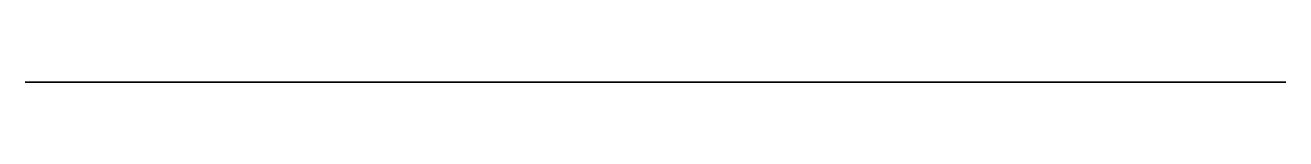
# Model space of a CAD drawing. Header units: millimetres. Extents: x 52.3 to 70.9, y 0 to 0.
import ezdxf

# ---------------------------------------------------------------- set-up
doc = ezdxf.new("R2010")
doc.units = ezdxf.units.MM
doc.layers.get('0').update_dxf_attribs({"color": 194, "true_color": 0x551cb1})

msp = doc.modelspace()

# ---------------------------------------------------------------- linework, layer by layer
at = {"color": 121, "true_color": 0xa6e5e5}
msp.add_polyline3d([(62.57, 0, 84.616), (62.84, 0, 84.509), (63.103, 0, 84.39), (63.361, 0, 84.26), (63.612, 0, 84.118), (63.855, 0, 83.966), (64.091, 0, 83.802), (64.319, 0, 83.628), (64.539, 0, 83.443), (64.75, 0, 83.248), (64.951, 0, 83.044), (65.143, 0, 82.829), (65.325, 0, 82.605), (65.496, 0, 82.372), (65.657, 0, 82.129), (65.806, 0, 81.878), (65.943, 0, 81.618), (66.091, 0, 81.297), (66.219, 0, 80.969), (66.328, 0, 80.636), (66.417, 0, 80.299), (66.486, 0, 79.958), (66.535, 0, 79.615), (66.565, 0, 79.27), (66.575, 0, 78.924), (66.565, 0, 78.578), (66.535, 0, 78.233), (66.486, 0, 77.89), (66.417, 0, 77.549), (66.328, 0, 77.212), (66.219, 0, 76.879), (66.091, 0, 76.552), (65.943, 0, 76.23), (65.776, 0, 75.918), (65.593, 0, 75.617), (65.393, 0, 75.33), (65.178, 0, 75.055), (64.948, 0, 74.794), (64.705, 0, 74.547), (64.448, 0, 74.315), (64.178, 0, 74.098), (63.896, 0, 73.897), (63.604, 0, 73.712), (63.3, 0, 73.544), (62.987, 0, 73.393), (62.665, 0, 73.261), (62.334, 0, 73.146), (61.995, 0, 73.05), (61.649, 0, 72.974), (68.069, 0, 58.783), (70.926, 0, 58.783), (70.926, 0, -101.932), (52.319, 0, -101.932), (52.319, 0, 114.685), (58.541, 0, 114.685), (58.541, 0, 108.351), (61.649, 0, 97.83), (61.996, 0, 97.742), (62.335, 0, 97.635), (62.665, 0, 97.509), (62.987, 0, 97.366), (63.3, 0, 97.205), (63.602, 0, 97.028), (63.893, 0, 96.834), (64.173, 0, 96.624), (64.441, 0, 96.399), (64.696, 0, 96.16), (64.938, 0, 95.906), (65.166, 0, 95.638), (65.378, 0, 95.357), (65.576, 0, 95.064), (65.757, 0, 94.758), (65.922, 0, 94.441), (66.068, 0, 94.115), (66.195, 0, 93.783), (66.302, 0, 93.445), (66.39, 0, 93.104), (66.458, 0, 92.76), (66.507, 0, 92.413), (66.536, 0, 92.064), (66.546, 0, 91.714), (66.536, 0, 91.364), (66.507, 0, 91.016), (66.458, 0, 90.668), (66.39, 0, 90.324), (66.302, 0, 89.983), (66.195, 0, 89.646), (66.068, 0, 89.314), (65.922, 0, 88.987), (65.786, 0, 88.723), (65.638, 0, 88.466), (65.48, 0, 88.218), (65.31, 0, 87.978), (65.13, 0, 87.747), (64.939, 0, 87.525), (64.739, 0, 87.312), (64.529, 0, 87.11), (64.31, 0, 86.917), (64.083, 0, 86.735), (63.847, 0, 86.564), (63.604, 0, 86.403), (63.353, 0, 86.254), (63.095, 0, 86.116), (62.831, 0, 85.991), (62.56, 0, 85.877), (62.233, 0, 85.743), (62.082, 0, 85.673), (62.012, 0, 85.636), (61.946, 0, 85.598), (61.885, 0, 85.559), (61.857, 0, 85.538), (61.831, 0, 85.518), (61.806, 0, 85.497), (61.783, 0, 85.476), (61.761, 0, 85.454), (61.742, 0, 85.432), (61.724, 0, 85.41), (61.717, 0, 85.399), (61.709, 0, 85.387), (61.702, 0, 85.376), (61.696, 0, 85.364), (61.69, 0, 85.352), (61.685, 0, 85.34), (61.681, 0, 85.328), (61.677, 0, 85.316), (61.673, 0, 85.304), (61.671, 0, 85.292), (61.669, 0, 85.279), (61.667, 0, 85.266), (61.666, 0, 85.254), (61.666, 0, 85.241), (61.666, 0, 85.235), (61.667, 0, 85.222), (61.668, 0, 85.209), (61.67, 0, 85.196), (61.673, 0, 85.183), (61.676, 0, 85.171), (61.68, 0, 85.158), (61.685, 0, 85.146), (61.69, 0, 85.134), (61.695, 0, 85.122), (61.701, 0, 85.11), (61.708, 0, 85.098), (61.715, 0, 85.086), (61.723, 0, 85.075), (61.731, 0, 85.064), (61.749, 0, 85.041), (61.769, 0, 85.02), (61.791, 0, 84.998), (61.815, 0, 84.978), (61.84, 0, 84.957), (61.867, 0, 84.937), (61.896, 0, 84.918), (61.957, 0, 84.88), (62.023, 0, 84.843), (62.094, 0, 84.808), (62.245, 0, 84.741)], close=True, dxfattribs=at)

doc.saveas('drawing.dxf')
